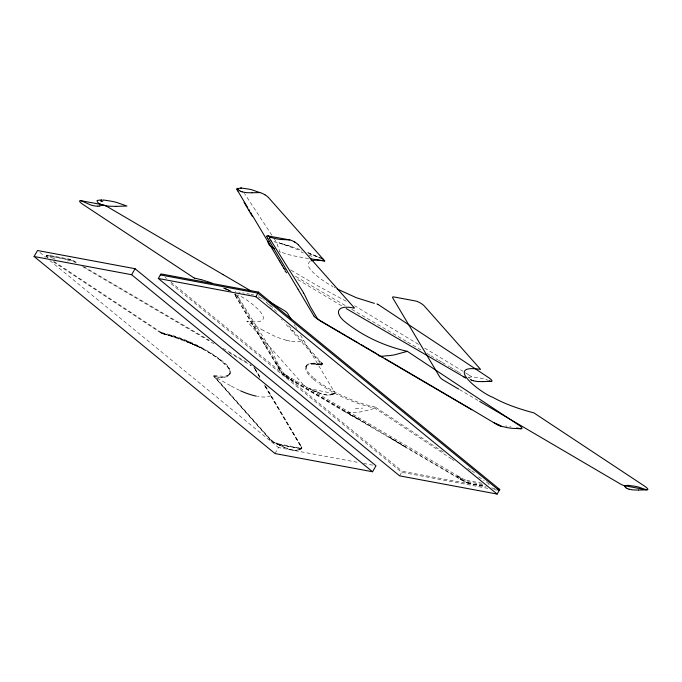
<?xml version="1.0" encoding="UTF-8"?>
<svg xmlns="http://www.w3.org/2000/svg" width="682" height="682" viewBox="0 0 682 682"><rect width="100%" height="100%" fill="white"/><g stroke="black" fill="none" stroke-linecap="round" stroke-linejoin="round"><path stroke-width="0.51" stroke-dasharray="3.41 2.56" d="M306.005 366.677C304.394 371.511 309.517 375.373 312.475 378.442M345.194 411.144L345.51 412.252L359.243 419.515L348.698 413.889L405.926 447.349L389.729 437.426L406.421 447.835L462.532 480.597L467.315 482.686L468.048 482.882L465.729 482.038L473.564 484.237L484.373 485.601M306.585 365.663C304.973 370.505 310.105 374.367 313.081 377.444M46.274 256.065L46.564 255.554M47.237 257.489A6.044 1.458 29.7 0 1 47.68 255.639L47.97 255.128L69.649 259.177A6.044 1.458 29.7 0 1 74.534 261.24L78.2 263.388M47.68 255.639L69.359 259.689L69.649 259.177M69.359 259.689A6.044 1.458 29.7 0 1 74.236 261.752L74.534 261.24M54.108 261.607L160.585 332.074C159.861 332.722 160.995 332.952 161.481 333.131C180.108 337.172 197.763 345.228 213.773 355.484A30.92 7.476 29.7 0 1 219.152 359.269M161.481 333.131L161.77 332.62C183.27 337.505 203.892 346.985 221.428 360.369C236.518 370.335 230.218 381.05 213.619 376.089L213.909 375.586L224.523 376.396L229.357 374.75M234.94 294.65L235.52 293.635M235.784 294.07L235.196 295.084L234.617 294.113M235.358 295.357L235.912 294.283M269.39 303.959L268.563 304.709M230.115 373.787L229.825 374.29C231.053 368.485 224.779 364.41 221.138 360.88A30.178 7.297 29.7 0 0 213.764 355.484A37.442 9.054 29.7 0 0 198.385 346.703M251.522 365.825A6.044 1.458 29.7 0 0 250.226 365.015L250.303 364.887M259.748 377.453L254.403 368.289M292.041 331.162L292.621 330.139M276.219 364.06L276.798 363.037M277.25 365.791L277.83 364.776M278.282 367.53L278.861 366.507M279.313 369.26L279.893 368.246M280.345 370.999L280.924 369.976M468.679 483.035A4.382 1.381 26.7 0 1 464.843 481.552L285.886 376.345L286.5 375.347M286.397 376.643L286.977 375.629M287.361 377.214L287.94 376.191M289.287 378.34L289.867 377.325M291.214 379.473L291.802 378.459M295.076 381.732L295.656 380.718M315.28 357.342L315.86 356.319M265.434 386.021L301.742 447.077L301.453 447.58A6.044 1.458 29.7 0 1 300.225 448.509L278.546 444.459A6.044 1.458 29.7 0 1 269.97 439.583L270.26 439.072L213.909 375.586M319.15 361.699L319.73 360.684M321.086 363.881L321.665 362.867M321.691 364.563L322.271 363.549M322.33 363.617L321.554 364.938L320.429 364.751M321.887 364.904L322.467 363.881M278.546 444.459L278.836 443.956L300.523 447.997A6.044 1.458 29.7 0 0 301.742 447.077M275.017 453.547L278.435 447.545L359.371 462.652M300.225 448.509L300.523 447.997M301.478 448.441L301.768 447.929M443.291 452.055L375.339 407.086L374.759 408.1L372.082 409.14L361.903 411.638A427.981 133.033 -55.6 0 1 356.533 412.431L350.25 412.883L345.706 412.354L286.031 377.129L282.22 374.239L234.31 294.019M399.618 475.857L402.235 471.271L486.283 486.965M457.383 476.974L457.972 475.959L286.108 375.117M457.503 477.042L458.091 476.027L462.524 478.628M457.741 477.187L458.321 476.164M458.219 477.46L458.798 476.445M459.165 478.022L459.745 476.999M460.12 478.576L460.7 477.562M461.646 478.116L460.768 478.96M481.859 483.214L466.957 480.435C465.039 484.084 473.308 483.35 475.064 484.467A206.544 114.661 -50.7 0 0 478.96 485.055L484.007 485.524M305.868 366.933L306.747 365.424M469.063 377.99A2.805 1.56 -50.7 0 1 468.977 377.342L471.987 376.848L479.114 377.828A206.544 114.661 -50.7 0 1 482.865 378.672L488.389 380.343M301.93 448.654C292.28 453.965 281.112 445.534 272.774 441.842A6.044 1.458 29.7 0 1 270.532 440.026L270.456 439.941M333.592 394.222L334.819 393.446L333.166 393.838L334.547 393.591L334.103 393.625M310.191 261.138C305.025 265.324 311.802 271.206 315.152 274.386C320.608 279.211 326.789 283.132 333.089 286.738M333.37 394.332C324.913 397.095 316.721 391.928 309.227 388.621L333.515 393.557A6.044 1.458 29.7 0 0 334.853 392.858M67.382 261.061L67.808 260.95A9.19 5.098 -50.7 0 0 67.995 260.891L68.251 260.797A5.976 3.316 -50.7 0 0 68.899 260.524L69.027 260.456A2.805 1.56 -50.7 0 0 69.76 259.953A6.044 1.458 29.7 0 1 74.185 261.752L74.653 262.024M330.582 394.784L330.787 394.742A13.41 7.442 -50.7 0 0 331.068 394.682L331.563 394.554A9.19 5.098 -50.7 0 0 331.759 394.494L332.006 394.409A5.976 3.316 -50.7 0 0 332.663 394.136L332.782 394.068A2.805 1.56 -50.7 0 0 333.524 393.565M297.625 450.009L297.898 449.958A13.41 7.442 -50.7 0 0 298.179 449.898L298.673 449.77A9.19 5.098 -50.7 0 0 298.869 449.711L299.117 449.626A5.976 3.316 -50.7 0 0 299.765 449.344L299.892 449.276A2.805 1.56 -50.7 0 0 300.626 448.773A6.044 1.458 29.7 0 0 301.964 448.065M355.339 408.85L362.722 408.075M321.716 364.964L320.063 364.793M318.63 363.404L322.134 363.924M318.051 364.418L320.097 364.7M308.622 258.512L303.439 257.736M320.011 364.682L310.139 363.156L320.685 364.793L310.651 363.182L318.272 364.546M291.64 341.375L291.862 341.418A46.052 34.782 -43.6 0 0 295.928 341.818L296.951 341.827A27.783 20.989 -43.6 0 0 297.65 341.818L298.878 341.742A19.045 14.382 -43.6 0 0 299.364 341.691L299.986 341.605A12.378 9.343 -43.6 0 0 301.572 341.247L301.879 341.145A5.814 4.39 -43.6 0 0 303.618 340.309M302.902 257.643L292.876 255.673A146.298 110.501 -43.6 0 1 285.57 253.661L284.812 253.406A108.574 82.011 -43.6 0 1 279.688 251.505M303.192 384.563L246.91 321.145C283.874 326.593 248.316 299.057 238.027 295.042M270.302 439.771L214.02 376.353C226.092 380.266 237.455 374.273 224.847 364.052M47.339 257.455A6.044 1.458 29.7 0 1 48.081 255.903L69.76 259.944M238.802 292.118L240.158 292.365M242.869 292.876L244.224 293.124M246.927 293.635L249.638 294.138M250.993 294.394L253.704 294.897M505.703 425.943L507.058 426.199M509.769 426.702L511.125 426.958M300.626 448.773L277.301 444.238L284.334 447.222M482.634 484.484L466.377 481.449A6.044 1.458 29.7 0 1 462.021 479.685L461.808 479.565M363.523 463.428L372.858 465.175M491.466 487.928L495.618 488.704M487.775 488.363L401.655 472.294L169.4 282.331M493.998 489.531L498.15 490.307M375.339 407.086C355.169 402.721 335.962 393.94 319.023 382.184M273.959 241.667L294.121 247.481A427.981 323.251 -43.6 0 1 299.884 249.552M161.949 333.404L162.487 333.515M162.58 333.532L173.245 336.345L185.223 340.685M161.719 332.611L160.585 332.074M160.833 332.935L183.287 339.909L200.704 347.667L191.77 343.651M286.747 340.352L286.79 340.369A75.02 56.666 -43.6 0 0 291.606 341.384M286.414 340.267L286.466 340.284A108.574 82.011 -43.6 0 1 281.129 338.656L281.027 338.622M161.762 333.362L164.55 334.171M163.544 333.89L171.873 336.294L168.454 335.271L169.051 335.45M170.168 335.783L193.893 344.555L184.166 340.574L185.154 340.974M290.864 246.373L278.981 242.809L301.896 251.155M280.745 338.528L280.37 338.391A146.298 110.501 -43.6 0 1 273.499 335.621L263.499 330.54M308.869 253.695L317.838 256.961M467.554 482.711L468.287 482.984M301.453 252.204L303.354 252.954M309.065 255.196L311.913 256.313M307.744 252.647L318.11 256.858M229.825 290.754L223.483 287.992M307.957 252.715L317.744 257.063M186.195 341.085L189.17 342.347M55.131 259.151L53.631 258.469M186.459 341.324L195.436 345.22M225.367 288.75L229.681 290.694M223.696 288L229.425 290.506L224.071 288.026M203.739 349.141L187.524 341.784L202.682 348.638L201.625 348.135M224.412 288.324L231.172 291.325L224.139 288.205M189.647 342.714L199.69 347.198M190.176 342.782L198.436 346.644M224.156 288.213L229.519 290.617M317.889 392.312L321.742 393.821A70.604 39.198 -50.7 0 0 324.342 394.511L324.632 394.571A52.403 29.087 -50.7 0 0 326.669 394.869L326.814 394.887A36.206 20.102 -50.7 0 0 328.681 394.955M225.086 288.486L230.022 290.805M317.872 392.303L311.836 389.507A6.044 1.458 29.7 0 1 303.43 384.818L303.311 384.699M239.621 390.394L230.601 385.756M284.496 447.29L288.844 449.037A70.604 39.198 -50.7 0 0 291.453 449.728L291.743 449.779A52.403 29.087 -50.7 0 0 293.772 450.086L293.916 450.094A36.206 20.102 -50.7 0 0 295.792 450.171M53.307 258.316L48.081 255.903M346.217 301.214L316.235 285.025L293.004 271.385M335.169 287.898L334.129 287.318M462.558 478.645L462.601 478.67A6.044 1.458 29.7 0 0 466.957 480.435M263.414 330.497L246.91 321.145M230.473 385.68L214.02 376.353M261.914 298.656L262.425 298.955M464.195 481.228L462.549 480.264M250.098 364.964L250.635 365.279M294.914 275.997L295.4 276.278M295.877 276.56L346.124 306.039M351.784 309.364L406.915 341.716M407.691 342.168L423.113 351.213M426.966 353.481L430.052 355.288M430.819 355.74L437.759 359.815M438.535 360.267L441.748 362.151M442.388 362.526L446.241 364.785M448.176 365.919L449.455 366.677M450.103 367.052L453.956 369.312M454.434 369.593L454.92 369.874M455.397 370.164L456.369 370.727M456.846 371.008L458.048 371.716M458.534 371.997L459.498 372.568M460.341 373.063L460.947 373.412M297.702 279.526L341.921 305.962M459.532 389.601L477.86 400.351M370.676 426.233L288.784 378.357M461.961 479.923L463.01 480.537M83.698 266.619L209.272 340.301M223.023 348.366L247.771 362.892M74.236 261.752L76.077 262.826M82.488 266.594L213.952 343.754M229.143 352.637L250.226 365.015M286.048 375.083L285.11 374.495A6.044 1.458 29.7 0 1 282.28 372.167L282.118 371.954M461.143 479.437L460.435 479.02L462.081 479.992M285.468 376.097L284.556 375.535A6.044 1.458 29.7 0 1 281.7 373.182L281.547 372.986M418.509 344.376L354.674 305.758M424.656 348.093L463.001 371.255M465.516 372.781L468.346 374.623M292.859 271.291L292.561 271.104A6.769 1.492 30.6 0 1 290.711 269.791M287.736 377.7L288.955 378.501L285.724 376.379M467.835 468.287L470.665 470.162M471.603 470.793L474.433 472.66M486.257 481.884L486.564 482.097A6.044 1.458 29.7 0 1 489.344 485.396M451.518 458.901L374.759 408.1C354.589 403.735 335.382 394.963 318.443 383.207M452.149 459.318L454.042 460.563M478.576 476.803L484.237 480.554M160.637 332.807L53.324 261.794M468.67 374.844L468.747 374.895A4.416 0.75 32.7 0 0 472.456 376.984M318.221 383.045L317.786 382.73M219.144 359.269L224.77 363.983M315.8 381.212L313.234 379.107M316.278 380.121L313.814 378.092M165.035 277.276L166.689 278.623M170.807 281.99L402.235 471.271M39.991 252.519L45.745 257.233M49.854 260.592L278.435 447.545M270.353 305.05L275.681 311.052M276.167 311.597L276.653 312.143M288.75 325.774L322.151 363.412L321.572 364.427L284.3 322.433M265.963 301.776L267.48 303.481M267.719 303.754L268.205 304.3M269.296 305.527L269.774 306.073M270.26 306.619L270.745 307.164M271.709 308.247L272.195 308.793M281.393 319.159L282.365 320.25M213.619 376.089L269.97 439.583M237.174 295.528L238.393 297.352M271.871 235.222L244.412 193.398M274.155 238.709L276.449 242.187L279.407 250.456M238.589 297.659L271.189 349.875M254.855 368.826L254.744 368.638A6.044 1.458 29.7 0 0 254.497 368.289M294.326 324.675L295.357 326.414M295.877 327.275L296.389 328.144M296.644 328.579L296.909 329.014M300.515 335.084L333.609 390.726M333.737 390.939L334.751 392.653M236.296 294.939L265.707 344.384M265.835 344.606L266.091 345.041M266.219 345.254L281.956 371.716L281.376 372.73L265.639 346.277M235.46 295.519L265.127 345.407M265.255 345.621L265.511 346.055M254.642 367.871L260.524 377.777M255.051 369.15L260.14 377.717M264.787 385.526L265.042 385.961M265.307 386.396L300.711 445.943M300.839 446.156L301.828 447.81M264.65 385.705L301.453 447.58M271.624 350.676L277.838 363.6L284.701 375.109A6.769 1.782 28.8 0 0 288.725 378.322M280.242 252.485L279.569 250.857M468.986 377.334A6.044 1.458 29.7 0 1 468.057 377.095M469.31 378.51A5.976 3.316 -50.7 0 1 469.088 378.092M258.29 296.968A6.036 1.458 29.7 0 1 264.284 300.225M237.14 295.323A4.416 1.381 26.6 0 1 236.935 294.991M270.797 349.713A8.73 1.262 42.4 0 1 271.095 350.139M235.196 291.555A6.044 1.458 29.7 0 1 235.699 291.555M489.326 484.552A6.044 1.458 29.7 0 1 488.636 484.484M306.329 365.509A69.155 16.735 29.7 0 1 318.801 363.532M258.444 295.817A6.036 1.458 29.7 0 1 259.211 296.073M305.749 366.532A69.155 16.735 29.7 0 1 318.213 364.546M270.728 395.517A5.814 4.39 -43.6 0 1 268.981 396.344L268.674 396.455A12.378 9.343 -43.6 0 1 267.097 396.813L266.534 396.89A19.045 14.382 -43.6 0 1 265.989 396.95L264.855 397.026A27.783 20.989 -43.6 0 1 264.062 397.043L263.039 397.026A46.052 34.782 -43.6 0 1 258.972 396.617L258.776 396.6A75.02 56.666 -43.6 0 1 257.489 396.378M254.275 368.263A6.044 1.458 29.7 0 1 254.352 368.382M297.488 450.035A22.225 12.336 -50.7 0 1 295.894 450.163M48.141 257.532A6.044 1.458 29.7 0 1 47.97 255.128M278.836 443.956A6.044 1.458 29.7 0 1 270.26 439.072M330.386 394.818A22.225 12.336 -50.7 0 1 328.784 394.946M280.498 445.457L273.329 442.209L274.292 442.788A6.044 1.458 29.7 0 0 278.947 444.724L280.498 445.457"/><path stroke-width="1.02" d="M289.739 239.902L268.026 235.946L270.277 237.362L276.756 238.87A206.544 114.661 -50.7 0 0 280.652 239.467L289.739 239.902A6.036 1.458 29.7 0 1 298.213 244.659M377.751 354.376C378.877 358.016 386.174 355.245 389.09 355.663A427.981 133.033 -55.6 0 0 394.452 354.87L407.316 351.332L519.113 425.321A6.044 1.458 29.7 0 1 520.605 428.731L511.517 428.287A206.544 114.661 -50.7 0 1 507.621 427.699L502.012 426.455L498.934 425.031M34.1 256.509L37.527 250.507L135.062 268.717L375.978 465.755L372.551 471.756L275.017 453.547L34.1 256.509L131.635 274.718L372.551 471.756M131.635 274.718L135.062 268.717M158.309 278.486L160.918 273.908L258.461 292.109L499.77 489.48L497.152 494.058L399.618 475.857L158.309 278.486L255.844 296.696L497.152 494.058M255.844 296.696L258.461 292.109M311.163 260.712L316.567 260.021L324.726 260.925L268.444 197.507M268.887 241.292L268.026 241.778A5.814 4.39 -43.6 0 0 268.401 243.329M99.649 205.973L99.922 205.921A13.41 7.442 -50.7 0 0 100.203 205.862L100.697 205.734A9.19 5.098 -50.7 0 0 100.893 205.674L101.141 205.589A5.976 3.316 -50.7 0 0 101.789 205.308L101.916 205.239A2.805 1.56 -50.7 0 0 102.658 204.745L80.97 200.687A6.044 1.458 29.7 0 0 82.565 204.165L193.543 277.608M268.324 197.379L268.214 197.251A6.044 1.458 29.7 0 0 259.799 192.563L252.05 192.776M378.092 304.462L489.071 377.913A6.036 1.458 29.7 0 1 490.665 381.383L482.796 381.605M638.702 490.051L646.493 489.829A6.044 1.458 29.7 0 0 644.695 486.215L533.887 412.883C519.735 409.123 505.592 404.443 492.694 397.256C481.032 393.216 442.72 363.557 480.554 369.371L424.204 305.886A6.044 1.458 29.7 0 0 415.628 301.001L393.949 296.96A6.044 1.458 29.7 0 0 392.73 297.881L439.83 377.086A6.044 1.458 29.7 0 0 443.948 380.454L458.611 389.055M251.931 192.784L247.361 192.699A70.604 39.198 -50.7 0 1 244.54 192.375L244.292 192.333A52.403 29.087 -50.7 0 1 242.298 191.881M116.145 206.348L126.937 206.041L116.213 202.315A284.053 157.695 -50.7 0 0 111.047 201.164L103.059 199.937C103.459 202.222 98.873 202.051 101.712 199.835L97.125 200.474A3.853 2.14 -50.7 0 0 97.228 201.378L97.262 201.514A8.21 4.561 -50.7 0 0 97.594 202.128L97.748 202.341A12.643 7.016 -50.7 0 0 97.884 202.494L98.251 202.861A18.44 10.239 -50.7 0 0 98.472 203.057L98.822 203.33A30.562 16.965 -50.7 0 0 100.407 204.216M116.085 206.348L109.828 206.237A97.1 53.904 -50.7 0 1 105.957 205.794L105.608 205.734A72.062 40.008 -50.7 0 1 102.871 205.12L102.743 205.077A49.795 27.647 -50.7 0 1 100.51 204.276M482.754 381.605L478.227 381.528A70.604 39.198 -50.7 0 1 475.414 381.204L475.192 381.161A52.403 29.087 -50.7 0 1 473.172 380.709M638.582 490.051L634.055 489.966A70.604 39.198 -50.7 0 1 631.234 489.642L630.986 489.599A52.403 29.087 -50.7 0 1 628.992 489.156M310.114 258.734L324.726 260.925L322.995 259.842M354.103 308.17C337.164 304.172 332.893 312.987 346.695 323.115C364.376 336.942 385.492 346.396 407.316 351.332M160.338 274.923L257.873 293.132L499.19 490.494M516.547 427.972L520.605 428.731M497.698 489.088L499.77 489.48M194.839 278.196L201.531 279.773M374.409 303.371L356.413 297.744L337.249 289.015M201.932 279.884L203.586 280.353M376.984 303.916L377.973 304.385M194.651 278.154L193.671 277.685M204.43 280.609L206.135 281.129M207.004 281.41L210.576 282.612M211.488 282.936L212.409 283.269M318.835 257.327L322.825 258.776M489.267 380.692L490.665 381.383M80.97 200.687L90.868 205.001A70.604 39.198 -50.7 0 0 93.477 205.691L93.766 205.742A52.403 29.087 -50.7 0 0 95.795 206.049L95.94 206.058A36.206 20.102 -50.7 0 0 97.816 206.135M259.799 192.563L251.999 189.843A206.544 114.661 -50.7 0 0 248.248 189.008L241.121 188.027L238.12 188.513A6.044 1.458 29.7 0 0 236.79 189.212M497.331 424.792L470.827 408.987M463.274 376.583L465.738 377.973L346.175 308.545M264.454 194.489L264.923 194.771M294.471 241.88L294.982 242.187M493.862 422.508L494.578 422.917A6.044 1.458 29.7 0 0 498.849 424.664M479.693 401.425L619.938 483.717A6.044 1.458 29.7 0 0 624.814 485.78L646.493 489.829L638.693 487.118A206.544 114.661 -50.7 0 0 634.942 486.275L627.815 485.294L624.814 485.78A2.805 1.56 -50.7 0 0 624.891 486.428M318.17 319.415L321.606 321.435M321.844 321.572L324.734 323.268M325.22 323.558L326.184 324.12M326.661 324.402L329.551 326.098M330.037 326.38L332.927 328.076M333.413 328.357L337.743 330.906M338.229 331.188L341.119 332.884M342.083 333.447L345.936 335.715M346.899 336.277L348.834 337.411M349.798 337.974L351.724 339.107M352.688 339.67L357.504 342.5M358.468 343.063L359.431 343.634M361.358 344.76L365.22 347.027M366.183 347.59L369.073 349.286M370.036 349.849L376.779 353.813M381.127 356.362L382.815 357.351M385.347 358.834L470.196 408.62M318.11 319.381L318.11 319.381A6.053 1.466 29.7 0 1 314.061 316.175L314.027 316.116M471.799 409.78L321.341 321.589M223.108 274.616L107.108 206.561A6.044 1.458 29.7 0 0 103.476 204.941M223.227 274.684L250.695 290.805M269.015 301.546L270.456 302.399M270.942 302.68L283.917 310.301A6.053 1.466 29.7 0 1 287.633 313.422L291.231 319.474M239.229 190.491L239.143 190.423A13.41 7.442 -50.7 0 1 238.939 190.244L238.717 190.031A9.19 5.098 -50.7 0 1 238.572 189.869L238.461 189.707A5.976 3.316 -50.7 0 1 238.223 189.264M625.965 487.792L625.795 487.656A13.41 7.442 -50.7 0 1 625.633 487.519L625.36 487.246A9.19 5.098 -50.7 0 1 625.266 487.136L625.189 487.033A5.976 3.316 -50.7 0 1 624.917 486.539M286.747 272.791L285.025 271.104M298.349 244.821L354.248 307.795M269.228 244.719L269.569 245.128A19.045 14.382 -43.6 0 0 269.842 245.443L270.601 246.185A27.783 20.989 -43.6 0 0 271.069 246.594L271.768 247.157A46.052 34.782 -43.6 0 0 274.505 248.956M269.893 239.007L270.976 240.635M271.138 240.891L303.737 293.107M266.85 236.799L267.881 238.538M268.009 238.751L297.676 288.639M297.804 288.853L298.068 289.287M298.196 289.5L313.925 315.962M283.84 268.376L284.002 268.648A6.053 1.466 29.7 0 0 285.383 270.115M236.901 189.443L237.907 191.131M238.035 191.344L247.694 207.584M248.708 209.297L249.723 211.002M250.737 212.716L251.76 214.421M252.263 215.282L268.282 242.212M268.546 242.647L269.058 243.517M269.313 243.951L269.833 244.812M270.089 245.247L271.121 246.986M271.376 247.421L277.83 258.265M278.086 258.7L279.245 260.652M279.373 260.865L280.021 261.948M280.149 262.169L281.308 264.122M281.444 264.335L282.084 265.417M282.212 265.639L283.925 268.512M244.062 202.349L252.34 216.313M268.401 243.372L268.495 243.576A12.378 9.343 -43.6 0 0 269.228 244.719M304.172 293.908L310.395 306.832L317.249 318.341A6.769 1.782 28.8 0 0 321.282 321.554M241.053 188.59A4.382 0.75 32.9 0 1 241.343 187.951M238.197 189.161A2.805 1.56 -50.7 0 1 238.112 188.513M242.17 191.847A36.206 20.102 -50.7 0 1 240.584 191.275M240.507 191.233A22.225 12.336 -50.7 0 1 239.356 190.585M471.373 380.053A22.225 12.336 -50.7 0 1 470.358 379.507M473.044 380.667A36.206 20.102 -50.7 0 1 471.45 380.096M266.739 236.594A6.044 1.458 29.7 0 1 268.06 235.861M269.697 238.555A4.416 1.381 26.6 0 1 270.14 237.268M303.354 292.945A8.73 1.262 42.4 0 1 303.643 293.371M501.227 426.267A4.382 1.381 26.7 0 1 497.391 424.784M240.601 390.837A146.298 110.501 -43.6 0 0 247.472 393.608L248.231 393.872A108.574 82.011 -43.6 0 0 253.525 395.483L253.9 395.577A75.02 56.666 -43.6 0 0 256.287 396.14M254.071 367.155A6.044 1.458 29.7 0 1 254.25 367.351M99.512 205.998A22.225 12.336 -50.7 0 1 97.918 206.126M628.864 489.113A36.206 20.102 -50.7 0 1 627.278 488.542M627.201 488.5A22.225 12.336 -50.7 0 1 626.042 487.86"/></g></svg>
